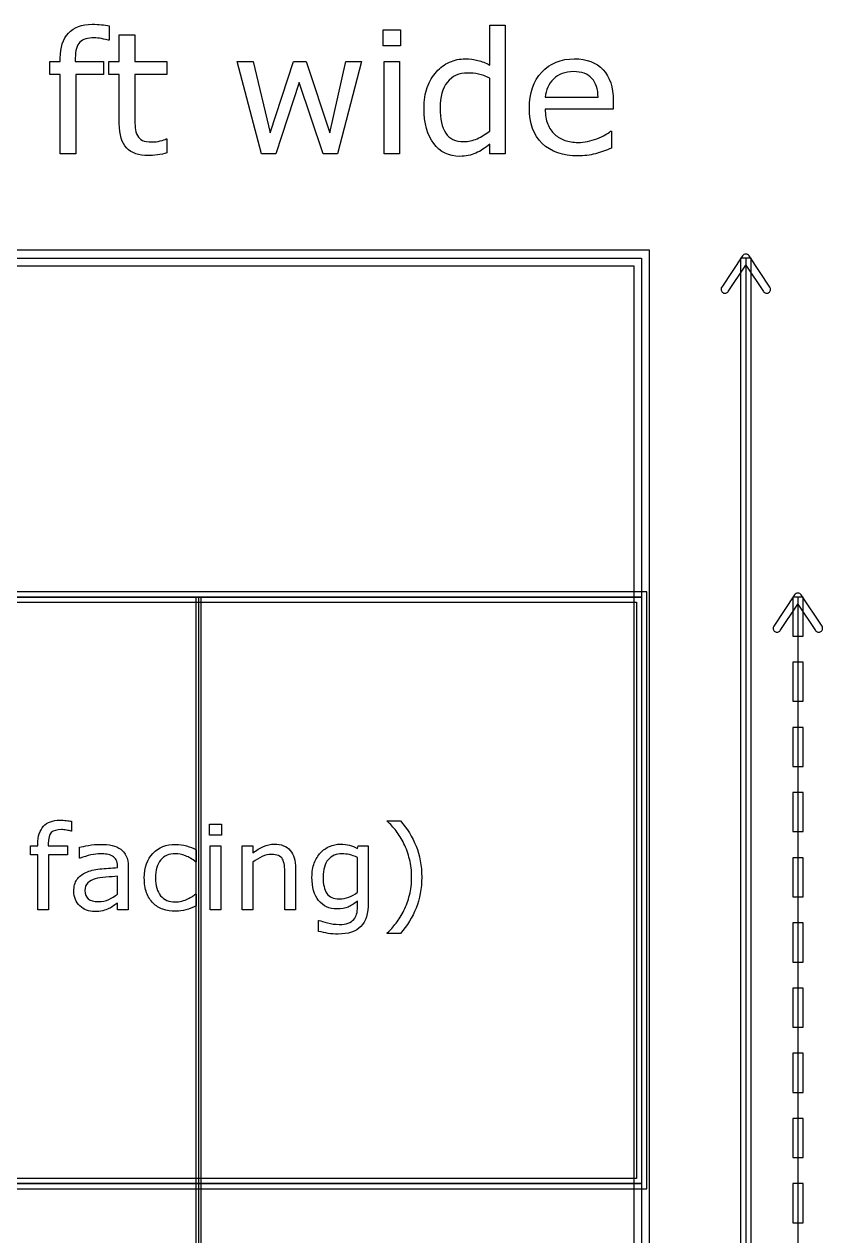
# Model space of a CAD drawing. Extents: x -13 to 750, y 12 to 2314.
# Drawn here: x 220.6 to 281.9, y 2220.9 to 2313.8 of the extents above; entities that cross this region are included whole.
import ezdxf

# ---------------------------------------------------------------- set-up
doc = ezdxf.new("R2010")
doc.units = 0
doc.layers.get('0').update_dxf_attribs({"linetype": 'CONTINUOUS'})

msp = doc.modelspace()

# ---------------------------------------------------------------- linework, layer by layer
at = {"color": 7}
for points in [[(227.13815, 2313.70347), (227.13818, 2312.61168)], [(256.3501, 2310.694687), (256.3501, 2313.766953), (257.54346, 2313.766953), (257.54346, 2303.89)], [(227.13818, 2312.61168), (227.07468, 2312.61168)], [(227.91895, 2306.206893), (227.91895, 2309.9774), (227.11279, 2309.9774), (227.11279, 2310.98033), (227.91895, 2310.98033), (227.91895, 2313.01793), (229.1123, 2313.01793), (229.1123, 2310.980332), (231.5752, 2310.980332), (231.5752, 2309.977402), (229.1123, 2309.977402), (229.1123, 2306.746445)], [(224.54196, 2311.221546), (224.54196, 2310.980335), (226.69382, 2310.980335), (226.69382, 2309.977405), (224.58005, 2309.977405), (224.58005, 2303.89), (223.38669, 2303.89), (223.38669, 2309.977402), (222.58054, 2309.977402), (222.58054, 2310.980332), (223.38669, 2310.980332), (223.38669, 2311.215195)], [(256.3501, 2305.635605), (256.3501, 2309.704453)], [(260.60303, 2308.225449), (264.66553, 2308.225449)], [(265.82717, 2307.958848), (265.82715, 2307.311387)], [(265.82715, 2307.311387), (260.60303, 2307.311387)], [(231.51172, 2305.026231), (231.57522, 2305.026231), (231.5752, 2303.953477)], [(265.62402, 2305.62291), (265.68752, 2305.62291), (265.68752, 2304.321641)], [(257.54346, 2303.89), (256.3501, 2303.89), (256.3501, 2304.632676)], [(275.75, 2296.056016), (274.15039, 2293.655625)], [(276, 2295.89), (276, 1844.89)], [(277.84962, 2293.65563), (276.25, 2296.056016)], [(274.65041, 2293.323589), (276, 2295.348984), (277.34961, 2293.323594)], [(234, 2269.89), (234, 2011.89)], [(279.75, 2270.056016), (278.15039, 2267.655625)], [(280, 2269.89), (280, 2011.89)], [(281.84962, 2267.65563), (280.25, 2270.056016)], [(278.65041, 2267.323589), (280, 2269.348984), (281.34961, 2267.323594)], [(224.26029, 2252.683946), (224.26025, 2251.928086)], [(248.48291, 2252.68394), (248.48291, 2252.72789), (249.48926, 2252.72789)], [(224.26025, 2251.928086), (224.21635, 2251.928086)], [(222.46293, 2250.965687), (222.46293, 2250.798694), (223.95268, 2250.798694), (223.95268, 2250.104358), (222.4893, 2250.104358), (222.4893, 2245.89), (221.66313, 2245.89), (221.66313, 2250.104355), (221.10502, 2250.104355), (221.10502, 2250.798691), (221.66313, 2250.798691), (221.66313, 2250.961289)], [(224.90625, 2249.853873), (224.86235, 2249.853873), (224.86235, 2250.693229)], [(233.81836, 2250.504258), (233.81836, 2249.585801), (233.77436, 2249.585801)], [(238.17329, 2249.555044), (238.17329, 2245.89), (237.34712, 2245.89), (237.34712, 2250.798691), (238.17329, 2250.798691), (238.17329, 2250.25377)], [(246.19779, 2250.587756), (246.25049, 2250.798693), (247.02393, 2250.798693), (247.02393, 2246.448105)], [(227.77588, 2249.133166), (227.77588, 2249.260607)], [(228.59771, 2249.22106), (228.59766, 2245.89)], [(246.19775, 2247.239121), (246.19775, 2249.915391)], [(227.77588, 2247.098496), (227.77588, 2248.465195)], [(241.45166, 2245.89), (240.62549, 2245.89), (240.62549, 2248.684922)], [(241.45161, 2249.076035), (241.45166, 2245.89)], [(228.59766, 2245.89), (227.77588, 2245.89), (227.77588, 2246.412949)], [(233.77436, 2247.107287), (233.81836, 2247.107287), (233.81836, 2246.197617)], [(246.19779, 2246.109728), (246.19779, 2246.55797)], [(243.21826, 2244.242052), (243.21826, 2245.085802), (243.26226, 2245.085802)], [(249.48926, 2244.079453), (248.48291, 2244.079453), (248.48291, 2244.123393)]]:
    msp.add_lwpolyline(points, dxfattribs=at)
for points in [[(249.50732, 2312.167344), (248.16162, 2312.167344), (248.16162, 2313.405137), (249.50732, 2313.405137)], [(246.50488, 2310.980332), (244.65771, 2303.89), (243.55322, 2303.89), (241.73145, 2309.355332), (239.92236, 2303.89), (238.82422, 2303.89), (236.95801, 2310.980332), (238.20215, 2310.980332), (239.50342, 2305.489609), (241.27441, 2310.980332), (242.2583, 2310.980332), (244.07373, 2305.489609), (245.30518, 2310.980332)], [(249.43115, 2303.89), (248.23779, 2303.89), (248.23779, 2310.980332), (249.43115, 2310.980332)], [(256.3501, 2305.635606)], [(43.400391, 2296.489609), (43.400391, 1844.29039), (268.59961, 1844.29039), (268.59961, 2296.489609)], [(44, 2295.89), (268, 2295.89), (268, 2269.89), (44, 2269.89)], [(275.59961, 2295.89), (275.59961, 1844.89), (276.40039, 1844.89), (276.40039, 2295.89)], [(275.75, 2296.056016)], [(44.599609, 2295.290391), (267.40039, 2295.290391), (267.40039, 1845.48961), (44.599609, 1845.48961)], [(43.599609, 2270.290391), (43.599609, 2224.489609), (268.40039, 2224.489609), (268.40039, 2270.290391)], [(44, 2269.89), (268, 2269.89), (268, 2224.89), (44, 2224.89)], [(233.80078, 2269.89), (233.80078, 2011.89), (234.19922, 2011.89), (234.19922, 2269.89)], [(279.59961, 2269.89), (279.59961, 2266.89), (280.40039, 2266.89), (280.40039, 2269.89)], [(279.75, 2270.056016)], [(44.400391, 2269.489609), (267.59961, 2269.489609), (267.59961, 2225.290391), (44.400391, 2225.290391)], [(279.59961, 2264.89), (279.59961, 2261.89), (280.40039, 2261.89), (280.40039, 2264.89)], [(279.59961, 2259.89), (279.59961, 2256.89), (280.40039, 2256.89), (280.40039, 2259.89)], [(279.59961, 2254.89), (279.59961, 2251.89), (280.40039, 2251.89), (280.40039, 2254.89)], [(235.76514, 2251.620469), (234.8335, 2251.620469), (234.8335, 2252.477402), (235.76514, 2252.477402)], [(235.7124, 2245.89), (234.88623, 2245.89), (234.88623, 2250.798691), (235.7124, 2250.798691)], [(279.59961, 2249.89), (279.59961, 2246.89), (280.40039, 2246.89), (280.40039, 2249.89)], [(251.12842, 2248.403672)], [(227.77588, 2247.098494)], [(246.19775, 2247.239123)], [(279.59961, 2244.89), (279.59961, 2241.89), (280.40039, 2241.89), (280.40039, 2244.89)], [(279.59961, 2239.89), (279.59961, 2236.89), (280.40039, 2236.89), (280.40039, 2239.89)], [(279.59961, 2234.89), (279.59961, 2231.89), (280.40039, 2231.89), (280.40039, 2234.89)], [(279.59961, 2229.89), (279.59961, 2226.89), (280.40039, 2226.89), (280.40039, 2229.89)], [(44, 2224.89), (268, 2224.89), (268, 2198.89), (44, 2198.89)], [(279.59961, 2224.89), (279.59961, 2221.89), (280.40039, 2221.89), (280.40039, 2224.89)]]:
    msp.add_lwpolyline(points, close=True, dxfattribs=at)
for points in [[(224.01511, 2313.15123), (224.43405, 2313.60403), (225.039193, 2313.83043), (225.83054, 2313.83043)], [(225.83054, 2313.83043), (226.09714, 2313.83043), (226.336233, 2313.817733), (226.54782, 2313.79234)], [(226.54782, 2313.79234), (226.76364, 2313.766947), (226.960417, 2313.737323), (227.13815, 2313.70347)], [(223.38669, 2311.215195), (223.38669, 2312.057318), (223.596163, 2312.702663), (224.01511, 2313.15123)], [(224.88474, 2312.446644), (224.65622, 2312.22236), (224.54196, 2311.813994), (224.54196, 2311.221546)], [(226.00192, 2312.789417), (225.48988, 2312.789417), (225.117487, 2312.675159), (224.88474, 2312.446644)], [(226.56052, 2312.725937), (226.348927, 2312.768257), (226.162727, 2312.789417), (226.00192, 2312.789417)], [(227.07468, 2312.61168), (226.943493, 2312.649767), (226.772107, 2312.687852), (226.56052, 2312.725937)], [(252.25586, 2310.186875), (252.54362, 2310.50849), (252.87793, 2310.753932), (253.25879, 2310.923203)], [(253.25879, 2310.923203), (253.643883, 2311.092474), (254.04167, 2311.177109), (254.45215, 2311.177109)], [(254.45215, 2311.177109), (254.824543, 2311.177109), (255.15462, 2311.136907), (255.44238, 2311.056504)], [(255.44238, 2311.056504), (255.73014, 2310.980332), (256.032713, 2310.859726), (256.3501, 2310.694687)], [(260.33645, 2310.155137), (260.97121, 2310.836452), (261.804867, 2311.177109), (262.83742, 2311.177109)], [(262.83742, 2311.177109), (263.7938, 2311.177109), (264.53013, 2310.897812), (265.04641, 2310.339219)], [(251.55762, 2308.987168), (251.73112, 2309.456895), (251.963867, 2309.856797), (252.25586, 2310.186875)], [(254.65527, 2310.085313), (253.98665, 2310.085313), (253.466143, 2309.852566), (253.09375, 2309.387071)], [(255.48682, 2310.002793), (255.232913, 2310.057806), (254.95573, 2310.085313), (254.65527, 2310.085313)], [(256.3501, 2309.704453), (256.028487, 2309.848333), (255.740727, 2309.94778), (255.48682, 2310.002793)], [(259.39064, 2307.393906), (259.39064, 2308.553411), (259.70591, 2309.473822), (260.33645, 2310.155137)], [(261.24414, 2309.628281), (260.867513, 2309.251654), (260.65381, 2308.784043), (260.60303, 2308.225449)], [(262.77393, 2310.193223), (262.13493, 2310.193223), (261.625, 2310.004909), (261.24414, 2309.628281)], [(264.18945, 2309.679062), (263.88053, 2310.021836), (263.40869, 2310.193223), (262.77393, 2310.193223)], [(264.66553, 2308.225449), (264.66153, 2308.851751), (264.502837, 2309.336289), (264.18945, 2309.679062)], [(265.04641, 2310.339219), (265.566917, 2309.780625), (265.82717, 2308.987168), (265.82717, 2307.958848)], [(251.30371, 2307.381211), (251.30371, 2307.982122), (251.388347, 2308.517441), (251.55762, 2308.987168)], [(253.09375, 2309.387071), (252.721357, 2308.921576), (252.53516, 2308.26142), (252.53516, 2307.406603)], [(252.04639, 2304.670762), (251.55127, 2305.322455), (251.30371, 2306.225938), (251.30371, 2307.381211)], [(252.53516, 2307.406603), (252.53516, 2306.56448), (252.67904, 2305.923367), (252.9668, 2305.483263)], [(260.38088, 2304.677109), (259.72072, 2305.316106), (259.39064, 2306.221705), (259.39064, 2307.393906)], [(260.60303, 2307.311387), (260.60303, 2306.875514), (260.66862, 2306.494655), (260.7998, 2306.168809)], [(228.48389, 2304.334334), (228.107263, 2304.723657), (227.91895, 2305.347843), (227.91895, 2306.206893)], [(229.1123, 2306.746445), (229.1123, 2306.37405), (229.120767, 2306.082058), (229.1377, 2305.870469)], [(229.1377, 2305.870469), (229.154633, 2305.663112), (229.213877, 2305.468451), (229.31543, 2305.286484)], [(260.7998, 2306.168809), (260.930987, 2305.847194), (261.11084, 2305.582709), (261.33936, 2305.375352)], [(229.31543, 2305.286484), (229.40853, 2305.117213), (229.535483, 2304.992376), (229.69629, 2304.911973)], [(231.05469, 2304.880235), (231.266277, 2304.939482), (231.41862, 2304.988147), (231.51172, 2305.026231)], [(252.9668, 2305.483263), (253.25456, 2305.04739), (253.715823, 2304.829454), (254.35059, 2304.829454)], [(254.35059, 2304.829454), (254.68913, 2304.829454), (255.031903, 2304.90351), (255.37891, 2305.051622)], [(255.37891, 2305.051622), (255.72591, 2305.203966), (256.04964, 2305.398627), (256.3501, 2305.635606)], [(261.33936, 2305.375352), (261.559407, 2305.172227), (261.81966, 2305.019883), (262.12012, 2304.91832)], [(263.12305, 2304.765977), (263.60547, 2304.765977), (264.090007, 2304.861192), (264.57666, 2305.051621)], [(264.57666, 2305.051621), (265.067547, 2305.246282), (265.416667, 2305.436712), (265.62402, 2305.62291)], [(230.13428, 2303.75035), (229.410647, 2303.75035), (228.860517, 2303.945011), (228.48389, 2304.334334)], [(229.69629, 2304.911973), (229.86133, 2304.835801), (230.111003, 2304.797715), (230.44531, 2304.797715)], [(230.44531, 2304.797715), (230.63997, 2304.797715), (230.843097, 2304.825222), (231.05469, 2304.880235)], [(254.06494, 2303.693223), (253.218587, 2303.693223), (252.545737, 2304.019069), (252.04639, 2304.670762)], [(256.3501, 2304.632676), (256.007327, 2304.336452), (255.64974, 2304.10582), (255.27734, 2303.940781)], [(263.13576, 2303.724961), (261.959327, 2303.724961), (261.041033, 2304.042344), (260.38088, 2304.677109)], [(262.12012, 2304.91832), (262.424807, 2304.816758), (262.759117, 2304.765977), (263.12305, 2304.765977)], [(265.68752, 2304.321641), (265.2855, 2304.15237), (264.875017, 2304.010605), (264.45607, 2303.896348)], [(230.83887, 2303.80748), (230.576497, 2303.769393), (230.341633, 2303.75035), (230.13428, 2303.75035)], [(231.5752, 2303.953477), (231.350913, 2303.89423), (231.10547, 2303.845565), (230.83887, 2303.80748)], [(255.27734, 2303.940781), (254.904947, 2303.775742), (254.500813, 2303.693223), (254.06494, 2303.693223)], [(264.45607, 2303.896348), (264.03713, 2303.78209), (263.597027, 2303.724961), (263.13576, 2303.724961)], [(276, 2296.19016), (275.899454, 2296.19016), (275.805592, 2296.139796), (275.75, 2296.056016)], [(276.25, 2296.056016), (276.194408, 2296.139796), (276.100546, 2296.19016), (276, 2296.19016)], [(274.15039, 2293.655625), (274.106334, 2293.589327), (274.090433, 2293.508238), (274.106188, 2293.430211)], [(274.106188, 2293.430211), (274.121943, 2293.352185), (274.168061, 2293.283619), (274.23439, 2293.239609)], [(274.23439, 2293.239609), (274.300686, 2293.19555), (274.381774, 2293.179645), (274.459801, 2293.195396)], [(274.459801, 2293.195396), (274.537829, 2293.211147), (274.606397, 2293.257262), (274.65041, 2293.323589)], [(277.34961, 2293.323594), (277.393623, 2293.25727), (277.462189, 2293.211157), (277.540214, 2293.195406)], [(277.540214, 2293.195406), (277.618239, 2293.179655), (277.699325, 2293.195558), (277.76562, 2293.239614)], [(277.76562, 2293.239614), (277.831949, 2293.283624), (277.878067, 2293.35219), (277.893822, 2293.430216)], [(277.893822, 2293.430216), (277.909577, 2293.508243), (277.893676, 2293.589332), (277.84962, 2293.65563)], [(280, 2270.19016), (279.899454, 2270.19016), (279.805592, 2270.139796), (279.75, 2270.056016)], [(280.25, 2270.056016), (280.194408, 2270.139796), (280.100546, 2270.19016), (280, 2270.19016)], [(278.15039, 2267.655625), (278.106334, 2267.589327), (278.090433, 2267.508238), (278.106188, 2267.430211)], [(278.106188, 2267.430211), (278.121943, 2267.352185), (278.168061, 2267.283619), (278.23439, 2267.239609)], [(278.23439, 2267.239609), (278.300686, 2267.19555), (278.381774, 2267.179645), (278.459801, 2267.195396)], [(278.459801, 2267.195396), (278.537829, 2267.211147), (278.606397, 2267.257262), (278.65041, 2267.323589)], [(281.34961, 2267.323594), (281.393623, 2267.25727), (281.462189, 2267.211157), (281.540214, 2267.195406)], [(281.540214, 2267.195406), (281.618239, 2267.179655), (281.699325, 2267.195558), (281.76562, 2267.239614)], [(281.76562, 2267.239614), (281.831949, 2267.283624), (281.878067, 2267.35219), (281.893822, 2267.430216)], [(281.893822, 2267.430216), (281.909577, 2267.508243), (281.893676, 2267.589332), (281.84962, 2267.65563)], [(221.66313, 2250.961289), (221.66313, 2251.544297), (221.808147, 2251.991074), (222.09818, 2252.301621)], [(222.09818, 2252.301621), (222.38822, 2252.615098), (222.807167, 2252.771836), (223.35502, 2252.771836)], [(223.47367, 2252.051136), (223.119177, 2252.051136), (222.861367, 2251.972034), (222.70024, 2251.813831)], [(223.35502, 2252.771836), (223.539593, 2252.771836), (223.70512, 2252.763046), (223.8516, 2252.745466)], [(223.86039, 2252.007186), (223.713903, 2252.036486), (223.584997, 2252.051136), (223.47367, 2252.051136)], [(223.8516, 2252.745466), (224.001013, 2252.727886), (224.137243, 2252.707379), (224.26029, 2252.683946)], [(224.21635, 2251.928086), (224.12553, 2251.954453), (224.006877, 2251.980819), (223.86039, 2252.007186)], [(249.15967, 2251.941265), (248.945803, 2252.222515), (248.720217, 2252.470073), (248.48291, 2252.68394)], [(249.48926, 2252.72789), (250.007813, 2252.133163), (250.410643, 2251.484237), (250.69775, 2250.781112)], [(222.70024, 2251.813831), (222.542033, 2251.658558), (222.46293, 2251.375843), (222.46293, 2250.965687)], [(249.76172, 2250.965679), (249.577147, 2251.337749), (249.376463, 2251.662944), (249.15967, 2251.941265)], [(224.86235, 2250.693229), (225.023483, 2250.737176), (225.256397, 2250.785515), (225.56109, 2250.838248)], [(225.73242, 2250.099967), (225.46582, 2250.0443), (225.19043, 2249.962269), (224.90625, 2249.853873)], [(225.56109, 2250.838248), (225.865777, 2250.890981), (226.166067, 2250.917348), (226.46196, 2250.917348)], [(226.45752, 2250.187857), (226.24072, 2250.187857), (225.99902, 2250.15856), (225.73242, 2250.099967)], [(226.97168, 2250.152697), (226.80762, 2250.176137), (226.636233, 2250.187857), (226.45752, 2250.187857)], [(226.46196, 2250.917348), (226.807667, 2250.917348), (227.10796, 2250.888051), (227.36284, 2250.829458)], [(227.39355, 2250.016467), (227.276363, 2250.08385), (227.13574, 2250.12926), (226.97168, 2250.152697)], [(227.36284, 2250.829458), (227.620653, 2250.773791), (227.84331, 2250.677112), (228.03081, 2250.539419)], [(228.03081, 2250.539419), (228.215383, 2250.404654), (228.35601, 2250.230337), (228.45269, 2250.01647)], [(229.83691, 2248.337754), (229.83691, 2249.140488), (230.056637, 2249.770371), (230.49609, 2250.227402)], [(230.49609, 2250.227402), (230.938477, 2250.684433), (231.521487, 2250.912949), (232.24512, 2250.912949)], [(232.20991, 2250.196641), (231.741163, 2250.196641), (231.370557, 2250.038438), (231.09809, 2249.722031)], [(232.99214, 2250.038438), (232.72554, 2250.143907), (232.464797, 2250.196641), (232.20991, 2250.196641)], [(232.24512, 2250.912949), (232.526367, 2250.912949), (232.801757, 2250.873398), (233.07129, 2250.794297)], [(233.07129, 2250.794297), (233.34375, 2250.715196), (233.592773, 2250.618516), (233.81836, 2250.504258)], [(238.17329, 2250.25377), (238.431103, 2250.467637), (238.697703, 2250.634629), (238.97309, 2250.754746)], [(239.58833, 2250.148306), (239.362743, 2250.148306), (239.126903, 2250.092642), (238.88081, 2249.981314)], [(238.97309, 2250.754746), (239.248483, 2250.874863), (239.5312, 2250.934922), (239.82124, 2250.934922)], [(240.12446, 2250.056016), (239.986767, 2250.117543), (239.808057, 2250.148306), (239.58833, 2250.148306)], [(239.82124, 2250.934922), (240.351513, 2250.934922), (240.75581, 2250.775254), (241.03413, 2250.455918)], [(241.03413, 2250.455918), (241.31245, 2250.136582), (241.45161, 2249.676621), (241.45161, 2249.076035)], [(242.87992, 2249.480333), (243.00004, 2249.78795), (243.16264, 2250.053087), (243.36772, 2250.275743)], [(243.36772, 2250.275743), (243.558147, 2250.483751), (243.78959, 2250.644884), (244.06205, 2250.759142)], [(245.02002, 2250.192248), (244.56592, 2250.192248), (244.208497, 2250.039904), (243.94775, 2249.735217)], [(244.06205, 2250.759142), (244.33451, 2250.876329), (244.605507, 2250.934923), (244.87504, 2250.934923)], [(244.87504, 2250.934923), (245.15922, 2250.934923), (245.396523, 2250.905626), (245.58695, 2250.847033)], [(245.58252, 2250.126328), (245.39502, 2250.170275), (245.20752, 2250.192248), (245.02002, 2250.192248)], [(246.19775, 2249.915391), (245.978023, 2250.015), (245.772947, 2250.085313), (245.58252, 2250.126328)], [(245.58695, 2250.847033), (245.78031, 2250.791366), (245.983923, 2250.704941), (246.19779, 2250.587756)], [(250.19238, 2249.774761), (250.083987, 2250.208354), (249.940433, 2250.605327), (249.76172, 2250.965679)], [(250.69775, 2250.781112), (250.984863, 2250.077987), (251.12842, 2249.285507), (251.12842, 2248.403672)], [(227.6748, 2249.726428), (227.610333, 2249.849475), (227.516583, 2249.946154), (227.39355, 2250.016467)], [(227.77588, 2249.260607), (227.77588, 2249.448107), (227.742187, 2249.603381), (227.6748, 2249.726428)], [(228.45269, 2250.01647), (228.54937, 2249.802603), (228.59771, 2249.537466), (228.59771, 2249.22106)], [(231.09809, 2249.722031), (230.828563, 2249.408554), (230.6938, 2248.947129), (230.6938, 2248.337754)], [(233.77436, 2249.585801), (233.522407, 2249.78209), (233.261667, 2249.932969), (232.99214, 2250.038438)], [(238.88081, 2249.981314), (238.634717, 2249.869985), (238.398877, 2249.727895), (238.17329, 2249.555044)], [(240.44087, 2249.783555), (240.367623, 2249.906602), (240.262153, 2249.997422), (240.12446, 2250.056016)], [(240.58589, 2249.317734), (240.559557, 2249.516953), (240.511217, 2249.672227), (240.44087, 2249.783555)], [(240.62549, 2248.684922), (240.62549, 2248.910508), (240.61229, 2249.121445), (240.58589, 2249.317734)], [(242.70414, 2248.390489), (242.70414, 2248.812364), (242.762733, 2249.175646), (242.87992, 2249.480333)], [(243.94775, 2249.735217), (243.68701, 2249.43053), (243.55664, 2248.988147), (243.55664, 2248.408068)], [(250.35498, 2248.403667), (250.35498, 2248.884136), (250.30078, 2249.341167), (250.19238, 2249.774761)], [(224.66455, 2248.214709), (224.825683, 2248.446154), (225.0542, 2248.627795), (225.3501, 2248.759631)], [(225.3501, 2248.759631), (225.648927, 2248.891467), (226.007813, 2248.980822), (226.42676, 2249.027697)], [(226.0752, 2248.271834), (225.837893, 2248.204451), (225.645997, 2248.098983), (225.49951, 2247.955428)], [(226.88379, 2248.399275), (226.543943, 2248.369982), (226.274413, 2248.327501), (226.0752, 2248.271834)], [(226.42676, 2249.027697), (226.845707, 2249.07457), (227.295413, 2249.109727), (227.77588, 2249.133166)], [(227.77588, 2248.465195), (227.523927, 2248.450548), (227.226563, 2248.428575), (226.88379, 2248.399275)], [(230.0127, 2247.208359), (229.895507, 2247.530625), (229.83691, 2247.90709), (229.83691, 2248.337754)], [(230.6938, 2248.337754), (230.6938, 2247.745957), (230.825637, 2247.290391), (231.08931, 2246.971055)], [(243.2183, 2246.597521), (242.875527, 2247.022326), (242.70414, 2247.619982), (242.70414, 2248.390489)], [(243.55664, 2248.408068), (243.55664, 2247.857287), (243.65332, 2247.439807), (243.84668, 2247.155627)], [(250.19238, 2247.028179), (250.30078, 2247.444194), (250.35498, 2247.90269), (250.35498, 2248.403667)], [(251.12842, 2248.403672), (251.12842, 2247.521836), (250.984863, 2246.729355), (250.69775, 2246.02623)], [(224.42725, 2247.31383), (224.42725, 2247.685901), (224.50635, 2247.986194), (224.66455, 2248.214709)], [(224.88867, 2246.193225), (224.581057, 2246.486194), (224.42725, 2246.859729), (224.42725, 2247.31383)], [(225.49951, 2247.955428), (225.35303, 2247.814803), (225.27979, 2247.619978), (225.27979, 2247.370955)], [(225.27979, 2247.370955), (225.27979, 2247.089705), (225.36475, 2246.877303), (225.53467, 2246.733748)], [(225.53467, 2246.733748), (225.70459, 2246.593123), (225.963867, 2246.522811), (226.3125, 2246.522811)], [(226.3125, 2246.522811), (226.60254, 2246.522811), (226.867677, 2246.578475), (227.10791, 2246.689803)], [(227.10791, 2246.689803), (227.348143, 2246.80406), (227.5708, 2246.940291), (227.77588, 2247.098494)], [(227.77588, 2246.412949), (227.70264, 2246.363142), (227.60303, 2246.29283), (227.47705, 2246.202012)], [(230.50928, 2246.408555), (230.295413, 2246.619492), (230.129887, 2246.886094), (230.0127, 2247.208359)], [(231.26953, 2245.933945), (230.97363, 2246.039414), (230.720213, 2246.197617), (230.50928, 2246.408555)], [(231.08931, 2246.971055), (231.35591, 2246.654648), (231.729443, 2246.496445), (232.20991, 2246.496445)], [(232.20991, 2246.496445), (232.376903, 2246.496445), (232.546827, 2246.518418), (232.71968, 2246.562365)], [(232.71968, 2246.562365), (232.892527, 2246.606312), (233.0478, 2246.663441), (233.1855, 2246.733752)], [(233.1855, 2246.733752), (233.305613, 2246.795279), (233.418407, 2246.859732), (233.52388, 2246.927111)], [(233.52388, 2246.927111), (233.629347, 2246.997424), (233.71284, 2247.057482), (233.77436, 2247.107287)], [(244.61576, 2245.964708), (244.029827, 2245.964708), (243.564007, 2246.175646), (243.2183, 2246.597521)], [(243.84668, 2247.155627), (244.04004, 2246.871447), (244.36084, 2246.729357), (244.80908, 2246.729357)], [(244.80908, 2246.729357), (245.049313, 2246.729357), (245.28955, 2246.774767), (245.52979, 2246.865588)], [(246.19779, 2246.55797), (245.94877, 2246.358751), (245.710003, 2246.209337), (245.48149, 2246.109728)], [(245.52979, 2246.865588), (245.77295, 2246.959338), (245.995603, 2247.08385), (246.19775, 2247.239123)], [(247.02393, 2246.448105), (247.02393, 2245.616074), (246.834963, 2245.005235), (246.45703, 2244.615586)], [(249.76172, 2245.841655), (249.94336, 2246.216655), (250.086913, 2246.612163), (250.19238, 2247.028179)], [(226.01367, 2245.753772), (225.57129, 2245.753772), (225.19629, 2245.900256), (224.88867, 2246.193225)], [(226.64209, 2245.824082), (226.463377, 2245.777209), (226.253903, 2245.753772), (226.01367, 2245.753772)], [(227.1167, 2245.991074), (226.979007, 2245.923691), (226.820803, 2245.868027), (226.64209, 2245.824082)], [(227.47705, 2246.202012), (227.354003, 2246.114121), (227.233887, 2246.043809), (227.1167, 2245.991074)], [(232.24512, 2245.780137), (231.890627, 2245.780137), (231.56543, 2245.831406), (231.26953, 2245.933945)], [(233.03174, 2245.89), (232.785647, 2245.816758), (232.52344, 2245.780137), (232.24512, 2245.780137)], [(233.81836, 2246.197617), (233.542967, 2246.065781), (233.28076, 2245.963242), (233.03174, 2245.89)], [(245.48149, 2246.109728), (245.255903, 2246.013048), (244.967327, 2245.964708), (244.61576, 2245.964708)], [(245.91216, 2245.156114), (246.0147, 2245.270372), (246.087943, 2245.408067), (246.13189, 2245.5692)], [(246.13189, 2245.5692), (246.175823, 2245.730333), (246.19779, 2245.910509), (246.19779, 2246.109728)], [(249.15967, 2244.866069), (249.388183, 2245.156108), (249.588867, 2245.481304), (249.76172, 2245.841655)], [(250.69775, 2246.02623), (250.410643, 2245.323105), (250.007813, 2244.67418), (249.48926, 2244.079453)], [(243.26226, 2245.085802), (243.397027, 2245.033069), (243.610893, 2244.968615), (243.90386, 2244.892442)], [(243.90386, 2244.892442), (244.196827, 2244.813341), (244.489793, 2244.77379), (244.78276, 2244.77379)], [(246.45703, 2244.615586), (246.079103, 2244.225937), (245.49756, 2244.031113), (244.7124, 2244.031113)], [(244.78276, 2244.77379), (245.064013, 2244.77379), (245.296927, 2244.807481), (245.4815, 2244.874864)], [(245.4815, 2244.874864), (245.666067, 2244.942247), (245.80962, 2245.035997), (245.91216, 2245.156114)], [(248.48291, 2244.123393), (248.708497, 2244.325542), (248.934083, 2244.5731), (249.15967, 2244.866069)], [(243.94775, 2244.088243), (243.701657, 2244.123403), (243.458493, 2244.174673), (243.21826, 2244.242052)], [(244.7124, 2244.031113), (244.45166, 2244.031113), (244.196777, 2244.050156), (243.94775, 2244.088243)]]:
    msp.add_open_spline(points, degree=3, dxfattribs=at)

doc.saveas('drawing.dxf')
